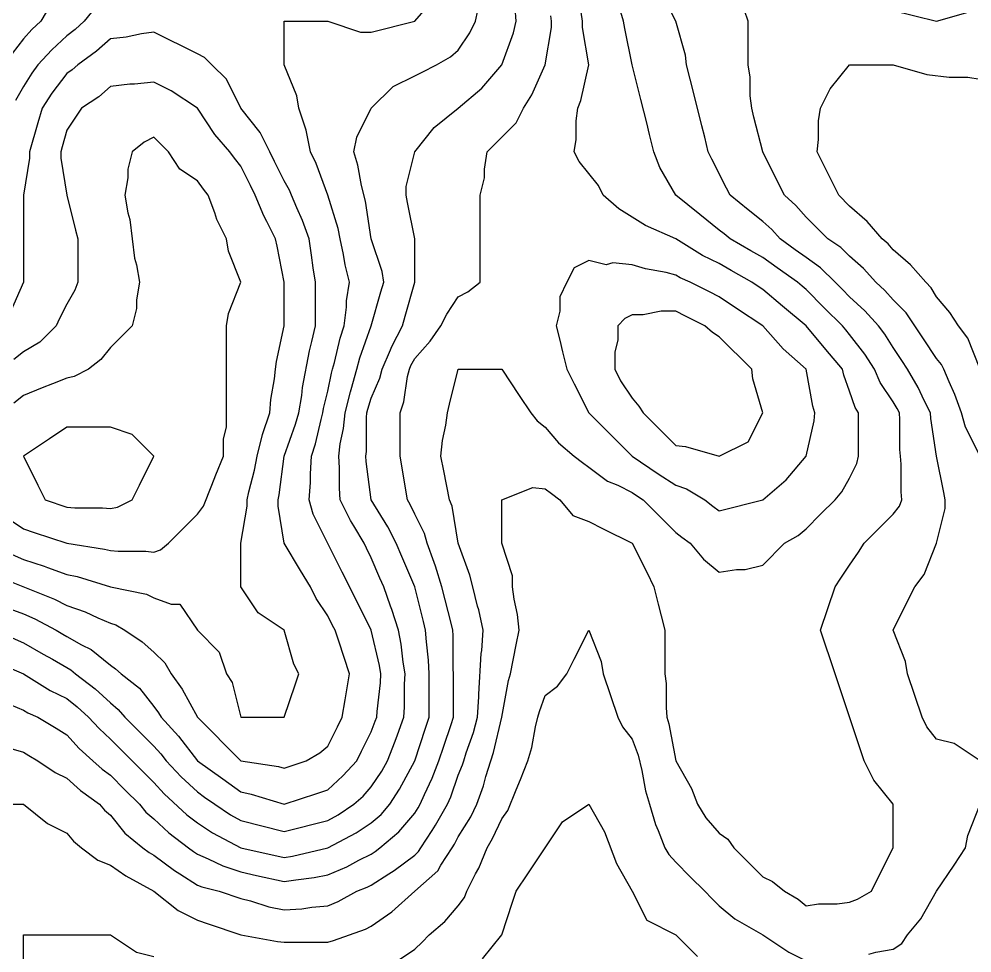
# Model space of a CAD drawing. Header units: inches. Extents: x 794995 to 811195, y 2485918 to 2508058.
# Drawn here: x 806632 to 807290, y 2504716 to 2505360 of the extents above; entities that cross this region are included whole.
import ezdxf

# ---------------------------------------------------------------- set-up
doc = ezdxf.new("R2010")
doc.units = ezdxf.units.IN
doc.header["$MEASUREMENT"] = 0
doc.layers.add('contour', color=7, linetype='Continuous')

msp = doc.modelspace()

# ---------------------------------------------------------------- linework, layer by layer
at = {"layer": 'contour'}
for points in [[(806608.91, 2505482.11), (806635.16, 2505478.36), (806725.16, 2505478.36), (806741.83, 2505465.03), (806755.16, 2505458.36), (806761.83, 2505455.03), (806770.16, 2505448.36), (806773.16, 2505436.36), (806785.16, 2505418.36), (806785.16, 2505388.36), (806725.16, 2505388.36), (806704.39, 2505379.13), (806695.16, 2505376.36), (806685.16, 2505368.36), (806677.16, 2505358.36), (806670.87, 2505352.65), (806665.16, 2505348.36), (806654.72, 2505338.8), (806645.16, 2505328.36), (806640.87, 2505322.65), (806635.16, 2505313.36), (806629.7, 2505303.82)], [(806629.16, 2505454.36), (806635.16, 2505453.36), (806639.45, 2505452.65), (806650.16, 2505448.36), (806659.16, 2505442.36), (806665.16, 2505433.36), (806673.73, 2505426.93), (806680.16, 2505418.36), (806673.73, 2505409.79), (806665.16, 2505388.36), (806653.91, 2505369.61), (806647.16, 2505358.36), (806640.87, 2505352.65), (806635.16, 2505346.36), (806627.33, 2505336.19)], [(806626.59, 2504856.93), (806635.16, 2504854.36), (806638.91, 2504852.11), (806645.16, 2504848.36), (806657.16, 2504840.36), (806665.16, 2504836.36), (806674.63, 2504827.83), (806687.66, 2504818.36), (806691.16, 2504814.36), (806695.16, 2504810.86), (806705.16, 2504798.36), (806717.66, 2504788.36), (806722, 2504785.2), (806725.16, 2504783.36), (806739.44, 2504772.65), (806743.16, 2504770.36), (806755.16, 2504762.65), (806758.16, 2504761.36), (806770.16, 2504758.36), (806785.16, 2504753.36), (806791.83, 2504751.69), (806804.57, 2504747.77), (806815.16, 2504745.5), (806827.16, 2504746.36), (806834.25, 2504747.45), (806845.16, 2504748.36), (806852.22, 2504751.3), (806865.16, 2504758.36), (806872.3, 2504761.22), (806875.16, 2504762.65), (806887.16, 2504770.36), (806890.87, 2504772.65), (806905.16, 2504783.36), (806907.77, 2504785.75), (806909.45, 2504788.36), (806917.16, 2504800.36), (806919.56, 2504803.96), (806927.66, 2504818.36), (806929.94, 2504823.58), (806935.16, 2504838.36), (806938.02, 2504845.5), (806938.91, 2504848.36), (806940.61, 2504853.82), (806945.59, 2504867.93), (806948.49, 2504878.36), (806949.28, 2504892.48), (806949.28, 2504894.24), (806951.04, 2504922.48), (806951.31, 2504924.52), (806952.3, 2504938.36), (806949.28, 2504952.48), (806948.49, 2504955.03), (806945.16, 2504968.36), (806943.16, 2504976.36), (806935.16, 2504998.36), (806930.87, 2505024.08), (806929.16, 2505028.36), (806925.16, 2505048.36), (806923.16, 2505058.36), (806924.25, 2505069.27), (806926.59, 2505079.79), (806927.66, 2505088.36), (806929.16, 2505094.36), (806935.16, 2505118.36), (806965.16, 2505118.36), (806977.16, 2505100.36), (806985.16, 2505088.36), (806989.7, 2505082.91), (806995.16, 2505078.36), (807004.39, 2505067.59), (807015.16, 2505058.36), (807020.87, 2505054.08), (807025.16, 2505050.86), (807038.02, 2505041.22), (807045.16, 2505038.36), (807055.16, 2505033.36), (807058.16, 2505031.36), (807062.66, 2505028.36), (807085.16, 2505005.86), (807089.45, 2505002.65), (807095.16, 2504998.36), (807104.25, 2504987.45), (807115.16, 2504978.36), (807127.16, 2504980.36), (807133.16, 2504980.36), (807145.16, 2504983.36), (807160.16, 2504998.36), (807169.7, 2505003.82), (807175.16, 2505008.36), (807185.16, 2505018.36), (807195.16, 2505028.36), (807199.7, 2505033.82), (807205.16, 2505043.36), (807210.16, 2505053.36), (807211.16, 2505058.36), (807211.16, 2505088.36), (807208.91, 2505092.11), (807205.16, 2505103.36), (807201.16, 2505114.36), (807200.16, 2505118.36), (807188.79, 2505132), (807175.16, 2505148.36), (807158.79, 2505162), (807145.16, 2505173.36), (807142.16, 2505175.36), (807137.66, 2505178.36), (807123.34, 2505186.54), (807115.16, 2505191.22), (807103.73, 2505196.93), (807085.16, 2505208.36), (807064.39, 2505217.59), (807045.93, 2505229.13), (807035.16, 2505238.36), (807031.83, 2505245.03), (807018.49, 2505261.69), (807015.16, 2505268.36), (807016.59, 2505276.93), (807016.59, 2505289.79), (807017.66, 2505298.36), (807019.7, 2505303.82), (807025.16, 2505328.36), (807020.87, 2505354.08), (807020.87, 2505358.36), (807016.59, 2505388.36)], [(807295.16, 2504848.36), (807277.16, 2504860.36), (807265.16, 2504863.36), (807258.49, 2504871.69), (807255.16, 2504878.36), (807245.16, 2504908.36), (807243.73, 2504916.93), (807235.16, 2504938.36), (807245.16, 2504958.36), (807250.16, 2504968.36), (807256.59, 2504976.93), (807265.16, 2504998.36), (807271.16, 2505022.36), (807271.16, 2505028.36), (807270.16, 2505033.36), (807265.16, 2505058.36), (807261.16, 2505084.36), (807260.87, 2505088.36), (807256.59, 2505096.93), (807252.53, 2505105.73), (807245.16, 2505118.36), (807241.16, 2505124.36), (807235.16, 2505133.36), (807229.44, 2505142.65), (807225.16, 2505148.36), (807215.59, 2505158.8), (807205.16, 2505168.36), (807200.16, 2505173.36), (807195.16, 2505178.36), (807185.16, 2505188.36), (807175.16, 2505195.5), (807167.66, 2505200.86), (807157.16, 2505208.36), (807151.47, 2505214.68), (807145.16, 2505220.36), (807135.16, 2505228.36), (807122.66, 2505238.36), (807120.16, 2505243.36), (807110.16, 2505263.36), (807107.66, 2505268.36), (807105.16, 2505278.36), (807103.16, 2505286.36), (807097.16, 2505310.36), (807095.16, 2505318.36), (807092.66, 2505328.36), (807091.83, 2505335.03), (807085.16, 2505358.36), (807075.16, 2505378.36)], [(806615.16, 2504938.36), (806635.16, 2504929.79), (806648.79, 2504922), (806655.16, 2504918.36), (806665.16, 2504912.65), (806667.89, 2504911.09), (806671.16, 2504908.36), (806684.72, 2504897.93), (806695.16, 2504888.36), (806700.61, 2504883.82), (806705.16, 2504878.36), (806715.16, 2504868.36), (806725.16, 2504858.36), (806729.96, 2504853.16), (806733.73, 2504848.36), (806744.05, 2504837.25), (806755.16, 2504826.93), (806760.16, 2504823.36), (806767.16, 2504818.36), (806777.96, 2504811.16), (806785.16, 2504807.11), (806815.16, 2504799.61), (806845.16, 2504807.11), (806852.36, 2504811.16), (806863.16, 2504818.36), (806869.44, 2504824.08), (806875.16, 2504830.36), (806882.36, 2504841.16), (806886.41, 2504848.36), (806891.52, 2504862), (806893.16, 2504866.36), (806897.66, 2504878.36), (806898.1, 2504885.42), (806898.1, 2504901.3), (806898.49, 2504908.36), (806897.16, 2504916.36), (806895.69, 2504928.89), (806893.91, 2504938.36), (806889.44, 2504952.65), (806888.49, 2504955.03), (806883.73, 2504968.36), (806881.16, 2504974.36), (806875.16, 2504988.36), (806871.83, 2504995.03), (806870.16, 2504998.36), (806863.16, 2505010.36), (806860.87, 2505014.08), (806853.73, 2505028.36), (806853.16, 2505036.36), (806853.16, 2505050.36), (806852.66, 2505058.36), (806853.73, 2505066.93), (806856.07, 2505077.45), (806857.16, 2505088.36), (806860.76, 2505102.76), (806861.31, 2505104.52), (806865.16, 2505118.36), (806867.33, 2505126.19), (806875.16, 2505148.36), (806881.83, 2505171.69), (806883.73, 2505178.36), (806882.66, 2505185.86), (806875.16, 2505208.36), (806871.16, 2505234.36), (806868.49, 2505245.03), (806865.93, 2505259.13), (806863.16, 2505268.36), (806865.16, 2505278.36), (806875.16, 2505298.36), (806890.16, 2505313.36), (806905.16, 2505320.86), (806910.16, 2505323.36), (806920.16, 2505328.36), (806929.7, 2505333.82), (806935.16, 2505338.36), (806943.16, 2505350.36), (806947.16, 2505358.36), (806950.16, 2505373.36)], [(806621.52, 2504954.72), (806635.16, 2504949.61), (806642.98, 2504946.19), (806657.66, 2504938.36), (806662.43, 2504935.63), (806665.16, 2504934.08), (806675.16, 2504928.36), (806681.83, 2504925.03), (806695.16, 2504914.36), (806698.69, 2504911.89), (806702.66, 2504908.36), (806715.16, 2504898.36), (806725.16, 2504885.86), (806728.32, 2504881.52), (806730.16, 2504878.36), (806742.12, 2504865.32), (806755.16, 2504848.36), (806772.66, 2504835.86), (806785.16, 2504826.93), (806792.22, 2504825.42), (806815.16, 2504818.36), (806837.66, 2504825.86), (806845.16, 2504828.36), (806855.59, 2504837.93), (806865.16, 2504848.36), (806868.49, 2504855.03), (806875.16, 2504868.36), (806877.89, 2504875.63), (806878.91, 2504878.36), (806879.16, 2504882.36), (806881.47, 2504902.05), (806881.83, 2504908.36), (806880.87, 2504914.08), (806875.16, 2504938.36), (806865.16, 2504958.36), (806855.16, 2504978.36), (806835.16, 2505018.36), (806832.3, 2505028.36), (806833.16, 2505040.36), (806833.16, 2505046.36), (806833.91, 2505058.36), (806836.59, 2505066.93), (806840.54, 2505083.75), (806841.83, 2505088.36), (806842.3, 2505091.22), (806845.16, 2505103.36), (806847.77, 2505115.75), (806848.49, 2505118.36), (806849.77, 2505122.98), (806853.73, 2505139.79), (806856.41, 2505148.36), (806858.02, 2505161.22), (806858.02, 2505165.5), (806860.16, 2505178.36), (806857.16, 2505190.36), (806856.07, 2505197.45), (806853.73, 2505208.36), (806852.22, 2505215.42), (806845.16, 2505238.36), (806837.16, 2505260.36), (806833.16, 2505268.36), (806830.16, 2505283.36), (806825.16, 2505298.36), (806823.73, 2505306.93), (806815.16, 2505328.36), (806815.16, 2505358.36), (806845.16, 2505358.36), (806867.66, 2505350.86), (806875.16, 2505350.86), (806905.16, 2505358.36), (806919.01, 2505374.52)], [(807295.16, 2505058.36), (807285.16, 2505078.36), (807282.3, 2505088.36), (807277.79, 2505100.99), (807273.73, 2505109.79), (807270.16, 2505118.36), (807268.49, 2505121.69), (807265.16, 2505125.86), (807256.16, 2505139.36), (807244.16, 2505157.36), (807235.16, 2505166.36), (807229.44, 2505172.65), (807223.16, 2505178.36), (807214.63, 2505187.83), (807205.16, 2505196.36), (807199.16, 2505202.36), (807190.16, 2505208.36), (807175.16, 2505223.36), (807168.1, 2505231.3), (807160.16, 2505238.36), (807155.16, 2505248.36), (807145.16, 2505268.36), (807139.16, 2505292.36), (807137.66, 2505298.36), (807136.59, 2505306.93), (807136.59, 2505319.79), (807135.16, 2505328.36), (807135.16, 2505358.36), (807130.16, 2505373.36)], [(806545.16, 2504818.36), (806635.16, 2504818.36), (806651.83, 2504805.03), (806665.16, 2504798.36), (806669.77, 2504792.98), (806675.16, 2504788.36), (806686.59, 2504779.79), (806695.16, 2504776.36), (806705.75, 2504768.95), (806725.16, 2504758.36), (806741.83, 2504745.03), (806755.16, 2504738.36), (806762.66, 2504735.86), (806785.16, 2504728.36), (806810.54, 2504723.75), (806815.16, 2504723.36), (806845.16, 2504723.36), (806849.16, 2504724.36), (806860.16, 2504728.36), (806871.16, 2504732.36), (806875.16, 2504734.36), (806889.28, 2504744.24), (806905.16, 2504758.36), (806921.04, 2504772.48), (806923.16, 2504776.36), (806930.87, 2504788.36), (806932.55, 2504790.97), (806935.16, 2504795.86), (806943.73, 2504809.79), (806948.02, 2504818.36), (806952.53, 2504830.99), (806954.25, 2504837.45), (806957.66, 2504848.36), (806959.44, 2504854.08), (806965.16, 2504878.36), (806969.77, 2504903.75), (806971.16, 2504908.36), (806975.16, 2504928.36), (806977.16, 2504938.36), (806976.07, 2504949.27), (806973.73, 2504959.79), (806972.66, 2504968.36), (806972.66, 2504975.86), (806965.16, 2504998.36), (806965.16, 2505028.36), (806986.59, 2505036.93), (806995.16, 2505035.86), (806999.45, 2505032.65), (807005.16, 2505028.36), (807014.25, 2505017.45), (807025.16, 2505013.36), (807035.16, 2505008.36), (807055.16, 2504998.36), (807065.16, 2504978.36), (807070.16, 2504968.36), (807073.16, 2504956.36), (807075.16, 2504948.36), (807077.66, 2504938.36), (807077.66, 2504908.36), (807078.49, 2504901.69), (807078.49, 2504885.03), (807079.16, 2504878.36), (807080.54, 2504873.75), (807085.16, 2504848.36), (807096.07, 2504829.27), (807100.16, 2504818.36), (807105.93, 2504809.13), (807115.16, 2504798.36), (807121.16, 2504794.36), (807125.16, 2504788.36), (807135.16, 2504778.36), (807145.16, 2504768.36), (807151.83, 2504765.03), (807160.16, 2504758.36), (807169.7, 2504752.91), (807175.16, 2504748.36), (807183.73, 2504749.79), (807196.59, 2504749.79), (807205.16, 2504750.86), (807210.61, 2504752.91), (807220.16, 2504758.36), (807225.16, 2504768.36), (807235.16, 2504788.36), (807235.16, 2504818.36), (807221.83, 2504835.03), (807215.16, 2504848.36), (807212.66, 2504855.86), (807197.66, 2504900.86), (807195.16, 2504908.36), (807185.16, 2504938.36), (807195.16, 2504968.36), (807199.16, 2504974.36), (807205.16, 2504983.36), (807211.16, 2504992.36), (807215.16, 2504998.36), (807225.16, 2505008.36), (807235.16, 2505018.36), (807239.45, 2505024.08), (807241.16, 2505028.36), (807240.61, 2505033.82), (807240.61, 2505052.91), (807240.16, 2505058.36), (807239.77, 2505062.98), (807239.77, 2505083.75), (807239.45, 2505088.36), (807238.02, 2505091.22), (807235.16, 2505095.86), (807226.16, 2505109.36), (807222.3, 2505118.36), (807215.59, 2505128.8), (807205.16, 2505142.36), (807202.43, 2505145.63), (807200.16, 2505148.36), (807187.66, 2505160.86), (807175.16, 2505173.36), (807172.43, 2505175.63), (807169.16, 2505178.36), (807155.16, 2505188.36), (807145.16, 2505195.5), (807136.98, 2505200.18), (807122.66, 2505208.36), (807118.49, 2505211.69), (807115.16, 2505214.36), (807101.83, 2505225.03), (807085.16, 2505238.36), (807074.25, 2505257.45), (807070.16, 2505268.36), (807067.16, 2505280.36), (807065.16, 2505288.36), (807061.16, 2505304.36), (807055.16, 2505328.36), (807050.16, 2505353.36), (807049.16, 2505358.36), (807046.59, 2505366.93)], [(806614.16, 2504917.36), (806635.16, 2504908.36), (806653.73, 2504896.93), (806665.16, 2504891.22), (806672.36, 2504885.56), (806680.16, 2504878.36), (806687.33, 2504870.54), (806695.16, 2504863.36), (806725.16, 2504833.36), (806732.36, 2504825.56), (806747.96, 2504811.16), (806755.16, 2504805.5), (806765.59, 2504798.8), (806785.16, 2504788.36), (806815.16, 2504781.69), (806820.87, 2504782.65), (806845.16, 2504788.36), (806864.72, 2504798.8), (806875.16, 2504805.5), (806882.08, 2504811.44), (806888.02, 2504818.36), (806894.72, 2504828.8), (806905.16, 2504848.36), (806912.66, 2504870.86), (806915.16, 2504878.36), (806915.16, 2504908.36), (806914.63, 2504917.83), (806913.16, 2504930.36), (806912.66, 2504938.36), (806911.16, 2504944.36), (806905.16, 2504968.36), (806896.16, 2504989.36), (806892.3, 2504998.36), (806886.59, 2505009.79), (806875.16, 2505028.36), (806871.63, 2505054.83), (806871.41, 2505058.36), (806871.83, 2505061.69), (806871.83, 2505085.03), (806872.16, 2505088.36), (806872.76, 2505090.76), (806875.16, 2505098.36), (806881.16, 2505112.36), (806882.66, 2505118.36), (806888.49, 2505131.69), (806889.44, 2505134.08), (806896.59, 2505148.36), (806898.49, 2505155.03), (806905.16, 2505178.36), (806905.16, 2505208.36), (806900.16, 2505233.36), (806899.16, 2505238.36), (806899.16, 2505244.36), (806905.16, 2505268.36), (806918.49, 2505285.03), (806935.16, 2505298.36), (806951.31, 2505312.21), (806965.16, 2505328.36), (806973.16, 2505350.36), (806975.16, 2505358.36), (806974.39, 2505367.59)], [(806626.59, 2504886.93), (806635.16, 2504883.36), (806638.32, 2504881.52), (806645.16, 2504878.36), (806657.66, 2504870.86), (806665.16, 2504866.36), (806673.73, 2504856.93), (806683.16, 2504848.36), (806689.44, 2504842.65), (806695.16, 2504838.36), (806705.16, 2504828.36), (806715.16, 2504818.36), (806719.7, 2504812.91), (806725.16, 2504808.36), (806735.59, 2504798.8), (806749.16, 2504788.36), (806752.55, 2504785.75), (806755.16, 2504784.08), (806762.66, 2504780.86), (806772.66, 2504775.86), (806785.16, 2504771.69), (806796.07, 2504769.27), (806815.16, 2504765.03), (806823.16, 2504766.36), (806835.69, 2504767.83), (806845.16, 2504769.61), (806858.2, 2504775.32), (806866.59, 2504779.79), (806875.16, 2504784.08), (806877.77, 2504785.75), (806881.16, 2504788.36), (806894.25, 2504799.27), (806905.16, 2504812.36), (806907.56, 2504815.96), (806908.91, 2504818.36), (806911.83, 2504825.03), (806917.16, 2504836.36), (806921.83, 2504848.36), (806925.16, 2504858.36), (806930.16, 2504873.36), (806931.83, 2504878.36), (806931.83, 2504908.36), (806931.63, 2504911.89), (806931.63, 2504934.83), (806931.41, 2504938.36), (806930.16, 2504943.36), (806926.16, 2504959.36), (806923.91, 2504968.36), (806919.44, 2504982.65), (806918.49, 2504985.03), (806913.73, 2504998.36), (806911.83, 2505005.03), (806905.16, 2505018.36), (806902, 2505025.2), (806900.16, 2505028.36), (806895.16, 2505058.36), (806895.16, 2505088.36), (806897.66, 2505095.86), (806900.16, 2505113.36), (806901.41, 2505118.36), (806902.55, 2505120.97), (806905.16, 2505125.86), (806915.75, 2505137.77), (806923.16, 2505148.36), (806927.16, 2505156.36), (806935.16, 2505168.36), (806941.83, 2505171.69), (806950.16, 2505178.36), (806950.16, 2505238.36), (806953.16, 2505250.36), (806953.16, 2505256.36), (806955.16, 2505268.36), (806960.16, 2505273.36), (806965.16, 2505278.36), (806975.16, 2505288.36), (806980.16, 2505298.36), (806985.93, 2505307.59), (806995.16, 2505328.36), (806999.45, 2505354.08), (806999.45, 2505358.36), (806998.91, 2505362.11)], [(807235.16, 2505365.86), (807265.16, 2505358.36), (807288.49, 2505365.03)], [(806613.73, 2504976.93), (806656.59, 2504959.79), (806665.16, 2504955.5), (806677.79, 2504950.99), (806686.59, 2504946.93), (806695.16, 2504943.36), (806698.91, 2504942.11), (806705.16, 2504938.36), (806717.16, 2504930.36), (806725.16, 2504923.36), (806732.66, 2504915.86), (806737.16, 2504908.36), (806744.57, 2504897.77), (806755.16, 2504878.36), (806785.16, 2504848.36), (806811.16, 2504844.36), (806815.16, 2504843.36), (806830.16, 2504848.36), (806839.7, 2504853.82), (806845.16, 2504858.36), (806851.83, 2504871.69), (806855.16, 2504878.36), (806857.16, 2504890.36), (806860.16, 2504908.36), (806852.66, 2504930.86), (806850.16, 2504938.36), (806848.49, 2504941.69), (806845.16, 2504948.36), (806837.16, 2504960.36), (806833.16, 2504968.36), (806826.41, 2504979.61), (806815.16, 2504998.36), (806810.87, 2505024.08), (806810.87, 2505028.36), (806811.63, 2505031.89), (806815.16, 2505058.36), (806822.98, 2505080.54), (806825.16, 2505088.36), (806827.16, 2505100.36), (806827.79, 2505105.73), (806832.53, 2505130.99), (806834.25, 2505137.45), (806836.59, 2505148.36), (806836.59, 2505178.36), (806835.16, 2505188.36), (806833.91, 2505197.11), (806832.3, 2505208.36), (806827.79, 2505220.99), (806823.73, 2505229.79), (806820.16, 2505238.36), (806818.69, 2505241.89), (806815.16, 2505248.36), (806808.49, 2505261.69), (806805.16, 2505268.36), (806798.49, 2505281.69), (806785.16, 2505298.36), (806775.16, 2505318.36), (806765.16, 2505328.36), (806760.16, 2505333.36), (806755.16, 2505335.86), (806725.16, 2505350.86), (806716.59, 2505349.79), (806706.07, 2505347.45), (806695.16, 2505346.36), (806685.69, 2505337.83), (806672.66, 2505328.36), (806668.69, 2505324.83), (806665.16, 2505322.36), (806654.72, 2505308.8), (806648.02, 2505298.36), (806645.16, 2505288.36), (806639.45, 2505268.36), (806639.45, 2505264.08), (806635.16, 2505238.36), (806635.16, 2505178.36), (806625.93, 2505157.59)], [(807303.73, 2505096.93), (807286.59, 2505139.79), (807280.16, 2505148.36), (807274.39, 2505157.59), (807265.16, 2505168.36), (807261.41, 2505174.61), (807257.66, 2505178.36), (807247.16, 2505190.36), (807235.16, 2505200.86), (807231.63, 2505204.83), (807227.66, 2505208.36), (807217.16, 2505220.36), (807205.16, 2505230.86), (807197.66, 2505238.36), (807182.66, 2505268.36), (807183.73, 2505276.93), (807183.73, 2505289.79), (807185.16, 2505298.36), (807191.83, 2505311.69), (807205.16, 2505328.36), (807235.16, 2505328.36), (807258.49, 2505321.69), (807273.73, 2505319.79), (807286.59, 2505319.79), (807295.16, 2505318.36)], [(806627.33, 2504990.54), (806635.16, 2504987.11), (806649.44, 2504982.65), (806651.83, 2504981.69), (806665.16, 2504976.93), (806672.22, 2504975.42), (806695.16, 2504968.36), (806720.16, 2504963.36), (806725.16, 2504960.86), (806737.16, 2504956.36), (806743.16, 2504956.36), (806755.16, 2504938.36), (806770.16, 2504923.36), (806775.16, 2504908.36), (806779.16, 2504902.36), (806785.16, 2504878.36), (806815.16, 2504878.36), (806822.66, 2504900.86), (806825.16, 2504908.36), (806821.83, 2504915.03), (806815.16, 2504938.36), (806797.16, 2504950.36), (806785.16, 2504968.36), (806785.16, 2504998.36), (806789.45, 2505024.08), (806789.45, 2505028.36), (806790.61, 2505033.82), (806794.63, 2505048.89), (806796.41, 2505058.36), (806800.16, 2505073.36), (806805.16, 2505088.36), (806805.93, 2505097.59), (806808.49, 2505111.69), (806809.16, 2505118.36), (806809.7, 2505123.82), (806815.16, 2505148.36), (806815.16, 2505178.36), (806810.16, 2505203.36), (806809.16, 2505208.36), (806803.16, 2505220.36), (806801.04, 2505224.24), (806795.16, 2505238.36), (806791.83, 2505245.03), (806785.16, 2505258.36), (806780.87, 2505264.08), (806777.66, 2505268.36), (806767.16, 2505280.36), (806755.16, 2505298.36), (806737.16, 2505310.36), (806725.16, 2505316.36), (806711.83, 2505315.03), (806708.49, 2505315.03), (806695.16, 2505313.36), (806687.16, 2505306.36), (806675.16, 2505298.36), (806671.16, 2505292.36), (806665.16, 2505283.36), (806661.83, 2505271.69), (806660.87, 2505268.36), (806660.87, 2505264.08), (806665.16, 2505238.36), (806671.16, 2505214.36), (806672.66, 2505208.36), (806672.66, 2505178.36), (806670.61, 2505172.91), (806665.16, 2505163.36), (806660.16, 2505153.36), (806657.66, 2505148.36), (806646.41, 2505137.11), (806635.16, 2505130.36), (806628.49, 2505125.03)], [(806623.16, 2505016.36), (806635.16, 2505008.36), (806642.66, 2505005.86), (806665.16, 2504998.36), (806691.16, 2504994.36), (806695.16, 2504993.36), (806700.61, 2504992.91), (806719.7, 2504992.91), (806725.16, 2504992.36), (806729.77, 2504993.75), (806735.16, 2504998.36), (806745.16, 2505008.36), (806755.16, 2505018.36), (806759.45, 2505024.08), (806765.16, 2505038.36), (806768.02, 2505045.5), (806773.16, 2505058.36), (806773.16, 2505070.36), (806775.16, 2505078.36), (806775.16, 2505148.36), (806776.59, 2505156.93), (806785.16, 2505178.36), (806776.59, 2505199.79), (806775.16, 2505208.36), (806768.49, 2505221.69), (806767.16, 2505226.36), (806762.66, 2505238.36), (806759.45, 2505242.65), (806755.16, 2505248.36), (806743.16, 2505256.36), (806735.16, 2505268.36), (806730.16, 2505273.36), (806725.16, 2505278.36), (806718.49, 2505275.03), (806710.16, 2505268.36), (806707.16, 2505256.36), (806707.16, 2505250.36), (806705.16, 2505238.36), (806707.16, 2505226.36), (806708.49, 2505221.69), (806711.83, 2505195.03), (806713.16, 2505190.36), (806715.16, 2505178.36), (806713.16, 2505166.36), (806713.16, 2505160.36), (806710.16, 2505148.36), (806695.16, 2505133.36), (806688.49, 2505125.03), (806680.16, 2505118.36), (806670.16, 2505113.36), (806665.16, 2505112.36), (806655.16, 2505108.36), (806648.02, 2505105.5), (806635.16, 2505100.36), (806628.49, 2505095.03)], [(806893.16, 2504710.36), (806905.16, 2504718.36), (806910.16, 2504723.36), (806915.16, 2504728.36), (806925.93, 2504737.59), (806935.16, 2504748.36), (806939.45, 2504754.08), (806941.16, 2504758.36), (806947.16, 2504770.36), (806949.28, 2504774.24), (806955.16, 2504788.36), (806958.84, 2504794.68), (806965.16, 2504808.36), (806969.45, 2504814.08), (806975.16, 2504828.36), (806978.02, 2504835.5), (806983.16, 2504848.36), (806985.93, 2504857.59), (806988.49, 2504871.69), (806990.16, 2504878.36), (806991.16, 2504882.36), (806995.16, 2504893.36), (807003.73, 2504899.79), (807010.16, 2504908.36), (807015.16, 2504918.36), (807025.16, 2504938.36), (807033.73, 2504916.93), (807035.16, 2504908.36), (807045.16, 2504878.36), (807048.49, 2504871.69), (807055.16, 2504863.36), (807059.16, 2504852.36), (807061.83, 2504841.69), (807064.39, 2504827.59), (807067.16, 2504818.36), (807071.31, 2504804.52), (807073.16, 2504800.36), (807077.66, 2504788.36), (807080.54, 2504783.75), (807085.16, 2504778.36), (807095.16, 2504768.36), (807105.16, 2504758.36), (807110.16, 2504753.36), (807115.16, 2504748.36), (807126.07, 2504739.27), (807145.16, 2504728.36), (807163.16, 2504716.36), (807175.16, 2504710.36)], [(806951.83, 2504711.69), (806965.16, 2504728.36), (806972.66, 2504750.86), (806975.16, 2504758.36), (806983.16, 2504770.36), (806995.16, 2504788.36), (807007.16, 2504806.36), (807025.16, 2504818.36), (807036.07, 2504799.27), (807044.25, 2504777.45), (807055.16, 2504758.36), (807065.16, 2504738.36), (807085.16, 2504728.36), (807100.16, 2504713.36)], [(807218.49, 2504715.03), (807223.16, 2504716.36), (807235.16, 2504718.36), (807241.16, 2504722.36), (807245.16, 2504728.36), (807254.25, 2504739.27), (807265.16, 2504758.36), (807277.16, 2504776.36), (807285.16, 2504788.36), (807286.59, 2504796.93), (807295.16, 2504818.36)], [(806635.16, 2504698.36), (806635.16, 2504728.36), (806695.16, 2504728.36), (806713.16, 2504716.36), (806725.16, 2504713.36)]]:
    msp.add_lwpolyline(points, dxfattribs=at)
for points in [[(807115.16, 2505020.86), (807145.16, 2505028.36), (807161.31, 2505042.21), (807175.16, 2505058.36), (807180.61, 2505082.91), (807181.16, 2505088.36), (807179.77, 2505092.98), (807175.16, 2505118.36), (807159.28, 2505132.48), (807145.16, 2505148.36), (807127.16, 2505160.36), (807115.16, 2505168.36), (807108.49, 2505171.69), (807095.16, 2505178.36), (807088.32, 2505181.52), (807085.16, 2505183.36), (807078.49, 2505185.03), (807064.39, 2505187.59), (807055.16, 2505190.36), (807041.83, 2505191.69), (807037.16, 2505190.36), (807025.16, 2505193.36), (807015.16, 2505188.36), (807010.16, 2505178.36), (807005.16, 2505168.36), (807005.16, 2505158.36), (807002.66, 2505148.36), (807005.16, 2505138.36), (807007.16, 2505130.36), (807010.16, 2505118.36), (807015.16, 2505108.36), (807025.16, 2505088.36), (807055.16, 2505058.36), (807073.16, 2505046.36), (807085.16, 2505038.36), (807092.66, 2505035.86), (807105.16, 2505028.36), (807110.87, 2505024.08)], [(807115.16, 2505058.36), (807135.16, 2505068.36), (807145.16, 2505088.36), (807138.49, 2505111.69), (807137.66, 2505118.36), (807115.16, 2505140.86), (807110.54, 2505143.75), (807105.16, 2505148.36), (807091.83, 2505155.03), (807085.16, 2505158.36), (807075.16, 2505158.36), (807062.66, 2505155.86), (807055.16, 2505155.86), (807050.16, 2505153.36), (807045.16, 2505148.36), (807045.16, 2505138.36), (807043.16, 2505130.36), (807043.16, 2505118.36), (807047.16, 2505110.36), (807055.16, 2505098.36), (807059.77, 2505092.98), (807062.66, 2505088.36), (807085.16, 2505065.86), (807091.83, 2505065.03)], [(806695.16, 2505022.36), (806700.16, 2505023.36), (806710.16, 2505028.36), (806715.16, 2505038.36), (806725.16, 2505058.36), (806710.16, 2505073.36), (806695.16, 2505078.36), (806665.16, 2505078.36), (806653.16, 2505070.36), (806635.16, 2505058.36), (806645.16, 2505038.36), (806650.16, 2505028.36), (806665.16, 2505023.36), (806670.61, 2505022.91), (806689.7, 2505022.91)]]:
    msp.add_lwpolyline(points, close=True, dxfattribs=at)

doc.saveas('drawing.dxf')
